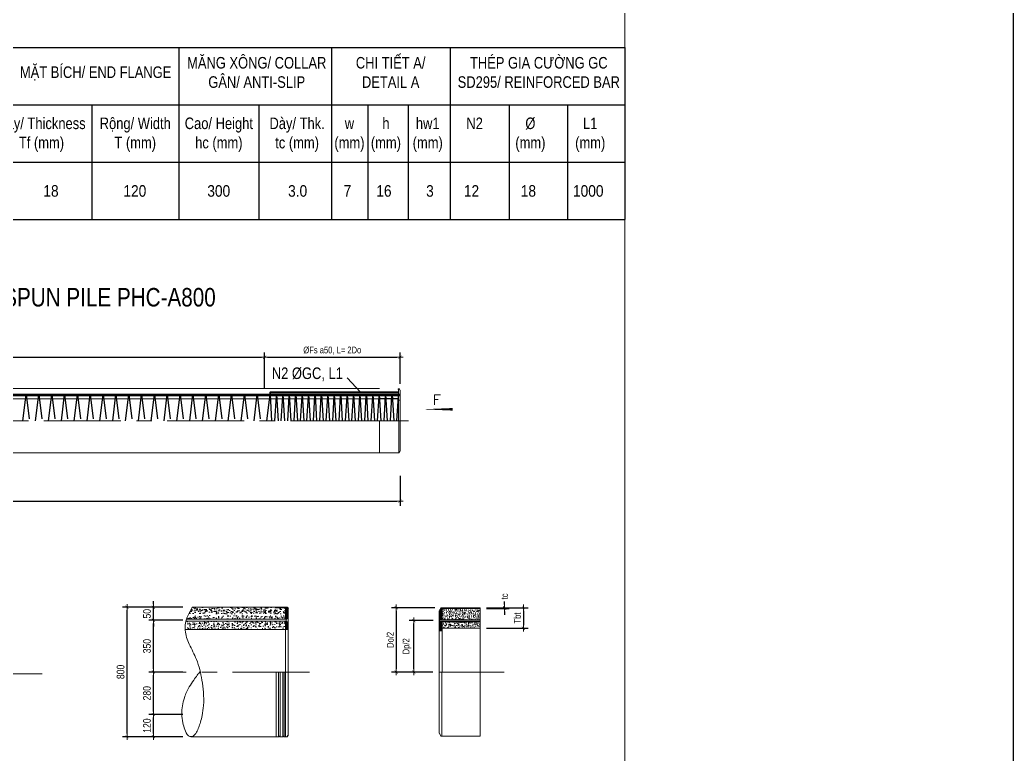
# Model space of a CAD drawing. Header units: millimetres. Extents: x -2123450 to -961021, y -260876 to 649159.
# Drawn here: x -1604211 to -1571989, y -114449 to -90644 of the extents above; entities that cross this region are included whole.
import ezdxf
from ezdxf.enums import TextEntityAlignment as Align

# ---------------------------------------------------------------- set-up
doc = ezdxf.new("R2010")
doc.units = ezdxf.units.MM
doc.header["$LTSCALE"] = 1000
doc.header["$MEASUREMENT"] = 0
doc.header["$PDMODE"] = 66
for name, pattern in [('CENTER2', [1.125, 0.75, -0.125, 0.125, -0.125]), ('CENTERX2', [4, 2.5, -0.5, 0.5, -0.5]), ('HIDDEN', [0.375, 0.25, -0.125]), ('HIDDEN2', [4.7625, 3.175, -1.5875])]:
    doc.linetypes.add(name, pattern=pattern)
doc.layers.get('0').update_dxf_attribs({"linetype": 'CONTINUOUS'})
doc.layers.get('DEFPOINTS').update_dxf_attribs({"linetype": 'CONTINUOUS'})
for name, color, linetype, lineweight in [('1.NET BAO-F', 3, 'CONTINUOUS', 20), ('9.NET MANH-F', 9, 'CONTINUOUS', 15), ('NDC_S_AXIS', 5, 'CENTER2', 15), ('NDC_S_BREAK-LINE', 1, 'CONTINUOUS', 15), ('NDC_S_CONTINUOUS', 3, 'CONTINUOUS', 20), ('NDC_S_DIM', 1, 'CONTINUOUS', 9), ('NDC_S_HATCH MATERIAL', 8, 'CONTINUOUS', 13), ('NDC_S_REBAR', 4, 'CONTINUOUS', 35), ('NDC_S_STIRRUP', 2, 'CONTINUOUS', 25), ('NDC_S_VN TEXT', 7, 'CONTINUOUS', 9), ('netmanh', 6, 'CONTINUOUS', 15), ('Thep', 1, 'CONTINUOUS', 30), ('Thep dai', 3, 'CONTINUOUS', 30)]:
    doc.layers.add(name, color=color, linetype=linetype, lineweight=lineweight)
doc.layers.add('NDC_S-COLUMN', color=3, linetype='CONTINUOUS')
doc.styles.add('NDC_ARIAL', font='arial.ttf', dxfattribs={"width": 0.8})
doc.styles.get("Standard").update_dxf_attribs({"font": 'romans.shx', "bigfont": 'vns.shx'})
doc.dimstyles.new('DIM', dxfattribs={"dimtxt": 0.03, "dimasz": 0.035, "dimexe": 0.03, "dimexo": 0.03, "dimgap": 0.005, "dimtad": 1, "dimdec": 0, "dimlfac": 10000, "dimzin": 0, "dimdsep": 46, "dimtxsty": 'NDC_ARIAL', "dimblk": 'DOTSMALL', "dimcen": 0.05, "dimclrd": 1, "dimclre": 1, "dimadec": 0, "dimazin": 0, "dimtfac": 1, "dimtdec": 0, "dimtofl": 0, "dimtmove": 0, "dimatfit": 3, "dimfxl": 0.03, "dimtolj": 1, "dimtzin": 0, "dimarcsym": 0})
doc.dimstyles.new('NDC_1-100', dxfattribs={"dimscale": 100, "dimtxt": 2.2, "dimasz": 1, "dimexe": 1.5, "dimexo": 2, "dimgap": 0.8, "dimtad": 1, "dimdec": 0, "dimdsep": 46, "dimtxsty": 'NDC_ARIAL', "dimblk": 'DIMMARK', "dimcen": 49999.938995, "dimdle": 1.5, "dimclrd": 1, "dimclre": 1, "dimclrt": 3, "dimadec": 0, "dimazin": 0, "dimtfac": 1, "dimtdec": 0, "dimtix": 1, "dimtmove": 2, "dimatfit": 3, "dimfxl": 1, "dimarcsym": 0})
doc.dimstyles.new('NDC_1-25(25)', dxfattribs={"dimscale": 100, "dimtxt": 2.5, "dimasz": 1, "dimexe": 1.5, "dimexo": 0, "dimgap": 0.8, "dimtad": 1, "dimdec": 0, "dimlfac": 0.25, "dimdsep": 46, "dimtxsty": 'NDC_ARIAL', "dimblk": 'DIMMARK', "dimcen": 49999.938995, "dimdle": 1.5, "dimclrd": 1, "dimclre": 1, "dimclrt": 3, "dimadec": 0, "dimazin": 0, "dimtfac": 1, "dimtdec": 0, "dimtix": 1, "dimtmove": 2, "dimatfit": 3, "dimfxl": 1, "dimarcsym": 0})
pattern_1 = [(50, (-1810031.6, -129672.44), (214.93242, -18.80415), [22.47432, -247.21747]), (355, (-1810031.6, -129672.44), (-41.57788, 225.40004), [17.97945, -197.77397]), (100.4514, (-1810013.7, -129674), (173.3547, 206.59575), [19.10023, -210.10252]), (46.1842, (-1810031.6, -129612.5), (319.80682, -49.59902), [33.71147, -370.8262]), (96.6356, (-1810004.95, -129616.65), (280.0787, 291.90176), [28.65034, -315.1537]), (351.1842, (-1810031.6, -129612.5), (280.0785, 291.902), [26.9692, -296.66096]), (21, (-1810001.64, -129627.5), (178.8677, -120.64778), [22.47432, -247.21747]), (326, (-1810001.64, -129627.5), (72.91127, 217.29667), [17.97945, -197.77397]), (71.4514, (-1809986.73, -129637.55), (251.77904, 96.6487), [19.10023, -210.10252]), (37.5, (-1810031.6, -129672.44), (3.643792, 99.754151), [0, -195.37671, 0, -200.77055, 0, -198.523116]), (7.5, (-1810031.6, -129672.44), (78.83077, 118.18844), [0, -114.46918, 0, -190.88185, 0, -75.66353]), (327.5, (-1810098.425, -129672.44), (159.963915, -6.758737), [0, -74.91438, 0, -233.73288, 0, -310.14555]), (317.5, (-1810128.39, -129672.44), (174.75613, 29.99721), [0, -97.3887, 0, -155.2226, 0, -220.24829])]
pattern_2 = [(45, (-3341113.17, 473006.825), (-49.7184456, 49.7184456), []), (45, (-3341096.6, 473006.825), (-49.7184456, 49.7184456), []), (45, (-3341080.026, 473006.825), (-49.7184456, 49.7184456), []), (45, (-3341063.45, 473006.825), (-49.7184456, 49.7184456), [])]

# ---------------------------------------------------------------- blocks, each defined once
blk = doc.blocks.new('DIMMARK')
at = {"layer": 'NDC_S_DIM', "color": 1}
blk.add_line((-1.5, 0), (1, 0), dxfattribs=at)
at = {"layer": 'NDC_S_DIM', "color": 2, "const_width": 0.15}
blk.add_lwpolyline([(-0.5, -0.5), (0.5, 0.5)], dxfattribs=at)
blk = doc.blocks.new('*D1308')
at = {"layer": 'DEFPOINTS', "color": 0, "transparency": 16777216}
for p in [(-1596274, -101582), (-1624212, -102402), (-1596274, -102402)]:
    blk.add_point(p, dxfattribs=at)
at = {"layer": 'NDC_S_DIM', "color": 1, "lineweight": -2, "transparency": 16777216}
for p, q in [((-1624212, -102202), (-1624212, -101432)), ((-1596274, -102202), (-1596274, -101432)), ((-1624112, -101582), (-1596374, -101582))]:
    blk.add_line(p, q, dxfattribs=at)
at = {"layer": 'NDC_S_DIM', "color": 1, "lineweight": -2, "transparency": 16777216, "xscale": 100, "yscale": 100, "zscale": 100, "rotation": 180}
blk.add_blockref('DIMMARK', (-1624212, -101582), dxfattribs=at)
at = {"layer": 'NDC_S_DIM', "color": 1, "lineweight": -2, "transparency": 16777216, "xscale": 100, "yscale": 100, "zscale": 100}
blk.add_blockref('DIMMARK', (-1596274, -101582), dxfattribs=at)
at = {"layer": 'NDC_S_DIM', "color": 3, "transparency": 16777216, "insert": (-1610243, -101384), "char_height": 220, "attachment_point": 5, "style": 'NDC_ARIAL'}
blk.add_mtext('ØFs a100', dxfattribs=at)
blk = doc.blocks.new('*D1309')
at = {"layer": 'DEFPOINTS', "color": 0, "transparency": 16777216}
for p in [(-1591878, -101582), (-1591878, -102648), (-1596274, -102792)]:
    blk.add_point(p, dxfattribs=at)
at = {"layer": 'NDC_S_DIM', "color": 1, "lineweight": -2, "transparency": 16777216}
for p, q in [((-1596274, -102592), (-1596274, -101432)), ((-1591878, -102448), (-1591878, -101432)), ((-1596174, -101582), (-1591978, -101582))]:
    blk.add_line(p, q, dxfattribs=at)
at = {"layer": 'NDC_S_DIM', "color": 1, "lineweight": -2, "transparency": 16777216, "xscale": 100, "yscale": 100, "zscale": 100, "rotation": 180}
blk.add_blockref('DIMMARK', (-1596274, -101582), dxfattribs=at)
at = {"layer": 'NDC_S_DIM', "color": 1, "lineweight": -2, "transparency": 16777216, "xscale": 100, "yscale": 100, "zscale": 100}
blk.add_blockref('DIMMARK', (-1591878, -101582), dxfattribs=at)
at = {"layer": 'NDC_S_DIM', "color": 3, "transparency": 16777216, "insert": (-1594076, -101367), "char_height": 220, "attachment_point": 5, "style": 'NDC_ARIAL'}
blk.add_mtext('ØFs a50, L= 2Do', dxfattribs=at)
blk = doc.blocks.new('*D1310')
at = {"layer": 'DEFPOINTS', "color": 0, "transparency": 16777216}
for p in [(-1628645, -105231), (-1591878, -105231), (-1591878, -106249)]:
    blk.add_point(p, dxfattribs=at)
at = {"layer": 'NDC_S_DIM', "color": 1, "lineweight": -2, "transparency": 16777216}
for p, q in [((-1628645, -105431), (-1628645, -106399)), ((-1591878, -105431), (-1591878, -106399)), ((-1628545, -106249), (-1591978, -106249))]:
    blk.add_line(p, q, dxfattribs=at)
at = {"layer": 'NDC_S_DIM', "color": 1, "lineweight": -2, "transparency": 16777216, "xscale": 100, "yscale": 100, "zscale": 100, "rotation": 180}
blk.add_blockref('DIMMARK', (-1628645, -106249), dxfattribs=at)
at = {"layer": 'NDC_S_DIM', "color": 1, "lineweight": -2, "transparency": 16777216, "xscale": 100, "yscale": 100, "zscale": 100}
blk.add_blockref('DIMMARK', (-1591878, -106249), dxfattribs=at)
at = {"layer": 'NDC_S_DIM', "color": 3, "transparency": 16777216, "insert": (-1610262, -106059), "char_height": 220, "attachment_point": 5, "style": 'NDC_ARIAL'}
blk.add_mtext('L ', dxfattribs=at)
blk = doc.blocks.new('daucocmangxong 3.0 khong be tong')
at = {"layer": 'NDC_S_AXIS', "linetype": 'CENTERX2'}
blk.add_line((0.093, 0.25), (-0.2262, 0.25), dxfattribs=at)
at = {"layer": 'NDC_S_CONTINUOUS'}
for p, q in [((-0.148, 0.497), (-0.148, 0.4535)), ((-0.155, 0.4565), (-0.16, 0.4565)), ((-0.155, 0.4435), (-0.16, 0.4435)), ((-0.148, 0.41), (-0.16, 0.41)), ((-0.155, 0.4565), (-0.155, 0.4545)), ((-0.155, 0.4545), (-0.148, 0.4545)), ((-0.155, 0.4455), (-0.155, 0.4435)), ((-0.155, 0.4455), (-0.148, 0.4455)), ((-0.148, 0.4465), (-0.148, 0.25)), ((-0.15, 0.25), (-0.15, 0)), ((0, 0.25), (0, 0)), ((-0.15, 0), (0, 0))]:
    blk.add_line(p, q, dxfattribs=at)
blk.add_lwpolyline([(-0.15, 0.002), (-0.15, 0), (-0.153, 0), (-0.159, 0.012), (-0.16, 0.012), (-0.16, 0.488), (-0.159, 0.488), (-0.153, 0.5), (-0.15, 0.5), (-0.15, 0.497)], dxfattribs=at)
at = {"layer": 'NDC_S_REBAR'}
for p, q in [((-0.156, 0.4535), (0, 0.4535)), ((-0.156, 0.4465), (0, 0.4465))]:
    blk.add_line(p, q, dxfattribs=at)
at = {"layer": 'NDC_S_STIRRUP'}
blk.add_line((-0.148, 0.42), (0, 0.42), dxfattribs=at)
at = {"layer": 'netmanh'}
blk.add_arc((-0.148, 0.497), 0.003, 270, 0, dxfattribs=at)
at = {"layer": 'Thep'}
blk.add_ellipse((-0.1575, 0.4501), major_axis=(0, 0.0055), ratio=0.363902, start_param=5.391025, end_param=10.293338, dxfattribs=at)
blk = doc.blocks.new('thep gia cuong')
at = {"layer": 'NDC_S_REBAR'}
blk.add_lwpolyline([(0, -0.014), (1, -0.014), (1, 0), (0, 0)], dxfattribs=at)
blk = doc.blocks.new('_DotSmall')
at = {"color": 0, "linetype": 'ByBlock', "lineweight": 9, "const_width": 0.5}
blk.add_lwpolyline([(-0.0625, 0, 1), (0.0625, 0, 1)], format="xyb", close=True, dxfattribs=at)
blk = doc.blocks.new('*D1280')
at = {"layer": 'DEFPOINTS', "color": 0, "transparency": 16777216}
for p in [(-1600735, -109684), (-1598921, -109684), (-1598921, -113884)]:
    blk.add_point(p, dxfattribs=at)
at = {"layer": 'NDC_S_DIM', "color": 1, "lineweight": -2, "transparency": 16777216}
for p, q in [((-1598921, -109684), (-1600885, -109684)), ((-1600735, -113784), (-1600735, -109784)), ((-1598921, -113884), (-1600885, -113884))]:
    blk.add_line(p, q, dxfattribs=at)
at = {"layer": 'NDC_S_DIM', "color": 1, "lineweight": -2, "transparency": 16777216, "xscale": 100, "yscale": 100, "zscale": 100}
for p, rotation in [((-1600735, -109684), 90), ((-1600735, -113884), 270)]:
    blk.add_blockref('DIMMARK', p, dxfattribs=dict(at, rotation=rotation))
at = {"layer": 'NDC_S_DIM', "color": 3, "lineweight": 100, "transparency": 16777216, "insert": (-1600943, -111784), "char_height": 250, "attachment_point": 5, "rotation": 90, "style": 'NDC_ARIAL'}
blk.add_mtext('800', dxfattribs=at)
blk = doc.blocks.new('*D1281')
at = {"layer": 'DEFPOINTS', "color": 0, "transparency": 16777216}
for p in [(-1599880, -113164), (-1598921, -113164), (-1598921, -113884)]:
    blk.add_point(p, dxfattribs=at)
at = {"layer": 'NDC_S_DIM', "color": 1, "lineweight": -2, "transparency": 16777216}
for p, q in [((-1598921, -113164), (-1600030, -113164)), ((-1599880, -113784), (-1599880, -113264)), ((-1598921, -113884), (-1600030, -113884))]:
    blk.add_line(p, q, dxfattribs=at)
at = {"layer": 'NDC_S_DIM', "color": 1, "lineweight": -2, "transparency": 16777216, "xscale": 100, "yscale": 100, "zscale": 100}
for p, rotation in [((-1599880, -113164), 90), ((-1599880, -113884), 270)]:
    blk.add_blockref('DIMMARK', p, dxfattribs=dict(at, rotation=rotation))
at = {"layer": 'NDC_S_DIM', "color": 3, "lineweight": 100, "transparency": 16777216, "insert": (-1600088, -113524), "char_height": 250, "attachment_point": 5, "rotation": 90, "style": 'NDC_ARIAL'}
blk.add_mtext('120', dxfattribs=at)
blk = doc.blocks.new('*D1282')
at = {"layer": 'DEFPOINTS', "color": 0, "transparency": 16777216}
for p in [(-1599880, -111787), (-1598921, -111787), (-1598921, -113164)]:
    blk.add_point(p, dxfattribs=at)
at = {"layer": 'NDC_S_DIM', "color": 1, "lineweight": -2, "transparency": 16777216}
for p, q in [((-1598921, -111787), (-1600030, -111787)), ((-1599880, -113064), (-1599880, -111887)), ((-1598921, -113164), (-1600030, -113164))]:
    blk.add_line(p, q, dxfattribs=at)
at = {"layer": 'NDC_S_DIM', "color": 1, "lineweight": -2, "transparency": 16777216, "xscale": 100, "yscale": 100, "zscale": 100}
for p, rotation in [((-1599880, -111787), 90), ((-1599880, -113164), 270)]:
    blk.add_blockref('DIMMARK', p, dxfattribs=dict(at, rotation=rotation))
at = {"layer": 'NDC_S_DIM', "color": 3, "lineweight": 100, "transparency": 16777216, "insert": (-1600088, -112475), "char_height": 250, "attachment_point": 5, "rotation": 90, "style": 'NDC_ARIAL'}
blk.add_mtext('280', dxfattribs=at)
blk = doc.blocks.new('*D1283')
at = {"layer": 'DEFPOINTS', "color": 0, "transparency": 16777216}
for p in [(-1599880, -110109), (-1598921, -110109), (-1598921, -111787)]:
    blk.add_point(p, dxfattribs=at)
at = {"layer": 'NDC_S-COLUMN', "color": 1, "lineweight": -2, "transparency": 16777216}
for p, q in [((-1598921, -110109), (-1600030, -110109)), ((-1599880, -111687), (-1599880, -110209)), ((-1598921, -111787), (-1600030, -111787))]:
    blk.add_line(p, q, dxfattribs=at)
at = {"layer": 'NDC_S-COLUMN', "color": 1, "lineweight": -2, "transparency": 16777216, "xscale": 100, "yscale": 100, "zscale": 100}
for p, rotation in [((-1599880, -110109), 90), ((-1599880, -111787), 270)]:
    blk.add_blockref('DIMMARK', p, dxfattribs=dict(at, rotation=rotation))
at = {"layer": 'NDC_S-COLUMN', "color": 3, "transparency": 16777216, "insert": (-1600088, -110948), "char_height": 250, "attachment_point": 5, "rotation": 90, "style": 'NDC_ARIAL'}
blk.add_mtext('350', dxfattribs=at)
blk = doc.blocks.new('*D1284')
at = {"layer": 'DEFPOINTS', "color": 0, "transparency": 16777216}
for p in [(-1599880, -109688), (-1598921, -109688), (-1598921, -110109)]:
    blk.add_point(p, dxfattribs=at)
at = {"layer": 'NDC_S-COLUMN', "color": 1, "lineweight": -2, "transparency": 16777216}
for p, q in [((-1599880, -109588), (-1599880, -109488)), ((-1598921, -109688), (-1600030, -109688)), ((-1599880, -110109), (-1599880, -109688)), ((-1598921, -110109), (-1600030, -110109)), ((-1599880, -110209), (-1599880, -110309))]:
    blk.add_line(p, q, dxfattribs=at)
at = {"layer": 'NDC_S-COLUMN', "color": 1, "lineweight": -2, "transparency": 16777216, "xscale": 100, "yscale": 100, "zscale": 100}
for p, rotation in [((-1599880, -109688), 270), ((-1599880, -110109), 90)]:
    blk.add_blockref('DIMMARK', p, dxfattribs=dict(at, rotation=rotation))
at = {"layer": 'NDC_S-COLUMN', "color": 3, "transparency": 16777216, "insert": (-1600088, -109898), "char_height": 250, "attachment_point": 5, "rotation": 90, "style": 'NDC_ARIAL'}
blk.add_mtext('50', dxfattribs=at)
blk = doc.blocks.new('*D1247')
at = {"layer": 'DEFPOINTS', "color": 0, "transparency": 16777216}
for p in [(-1590551, -109703), (-1592001, -111787), (-1590610, -111787)]:
    blk.add_point(p, dxfattribs=at)
at = {"layer": 'NDC_S_DIM', "color": 1, "lineweight": -2, "transparency": 16777216}
for p, q in [((-1590751, -109703), (-1592151, -109703)), ((-1592001, -109803), (-1592001, -111687)), ((-1590810, -111787), (-1592151, -111787))]:
    blk.add_line(p, q, dxfattribs=at)
at = {"layer": 'NDC_S_DIM', "color": 1, "lineweight": -2, "transparency": 16777216, "xscale": 100, "yscale": 100, "zscale": 100}
for p, rotation in [((-1592001, -109703), 90), ((-1592001, -111787), 270)]:
    blk.add_blockref('DIMMARK', p, dxfattribs=dict(at, rotation=rotation))
at = {"layer": 'NDC_S_DIM', "color": 3, "transparency": 16777216, "insert": (-1592195, -110745), "char_height": 220, "attachment_point": 5, "rotation": 90, "style": 'NDC_ARIAL'}
blk.add_mtext('Do/2', dxfattribs=at)
blk = doc.blocks.new('*D1248')
at = {"layer": 'DEFPOINTS', "color": 0, "transparency": 16777216}
for p in [(-1591429, -110119), (-1590606, -110119), (-1590610, -111787)]:
    blk.add_point(p, dxfattribs=at)
at = {"layer": 'NDC_S_DIM', "color": 1, "lineweight": -2, "transparency": 16777216}
for p, q in [((-1590806, -110119), (-1591579, -110119)), ((-1591429, -111687), (-1591429, -110219)), ((-1590810, -111787), (-1591579, -111787))]:
    blk.add_line(p, q, dxfattribs=at)
at = {"layer": 'NDC_S_DIM', "color": 1, "lineweight": -2, "transparency": 16777216, "xscale": 100, "yscale": 100, "zscale": 100}
for p, rotation in [((-1591429, -110119), 90), ((-1591429, -111787), 270)]:
    blk.add_blockref('DIMMARK', p, dxfattribs=dict(at, rotation=rotation))
at = {"layer": 'NDC_S_DIM', "color": 3, "transparency": 16777216, "insert": (-1591652, -110953), "char_height": 220, "attachment_point": 5, "rotation": 90, "style": 'NDC_ARIAL'}
blk.add_mtext('Dp/2', dxfattribs=at)
blk = doc.blocks.new('*D1249')
at = {"layer": 'DEFPOINTS', "color": 0, "transparency": 16777216}
for p in [(-1589276, -109703), (-1589276, -109728), (-1588487, -109728)]:
    blk.add_point(p, dxfattribs=at)
at = {"layer": 'NDC_S_DIM', "color": 1, "lineweight": -2, "transparency": 16777216}
for p, q in [((-1588487, -109603), (-1588487, -109503)), ((-1589076, -109703), (-1588337, -109703)), ((-1589076, -109728), (-1588337, -109728)), ((-1588487, -109703), (-1588487, -109728)), ((-1588487, -109828), (-1588487, -109928))]:
    blk.add_line(p, q, dxfattribs=at)
at = {"layer": 'NDC_S_DIM', "color": 1, "lineweight": -2, "transparency": 16777216, "xscale": 100, "yscale": 100, "zscale": 100}
for p, rotation in [((-1588487, -109703), 270), ((-1588487, -109728), 90)]:
    blk.add_blockref('DIMMARK', p, dxfattribs=dict(at, rotation=rotation))
at = {"layer": 'NDC_S_DIM', "color": 3, "transparency": 16777216, "insert": (-1588487, -109336), "char_height": 220, "attachment_point": 5, "rotation": 90, "style": 'NDC_ARIAL'}
blk.add_mtext('tc', dxfattribs=at)
blk = doc.blocks.new('*D1250')
at = {"layer": 'DEFPOINTS', "color": 0, "transparency": 16777216}
for p in [(-1589276, -109703), (-1589276, -110370), (-1587876, -110370)]:
    blk.add_point(p, dxfattribs=at)
at = {"layer": 'NDC_S_DIM', "color": 1, "lineweight": -2, "transparency": 16777216}
for p, q in [((-1589076, -109703), (-1587726, -109703)), ((-1587876, -109803), (-1587876, -110270)), ((-1589076, -110370), (-1587726, -110370))]:
    blk.add_line(p, q, dxfattribs=at)
at = {"layer": 'NDC_S_DIM', "color": 1, "lineweight": -2, "transparency": 16777216, "xscale": 100, "yscale": 100, "zscale": 100}
for p, rotation in [((-1587876, -109703), 90), ((-1587876, -110370), 270)]:
    blk.add_blockref('DIMMARK', p, dxfattribs=dict(at, rotation=rotation))
at = {"layer": 'NDC_S_DIM', "color": 3, "transparency": 16777216, "insert": (-1588068, -110037), "char_height": 220, "attachment_point": 5, "rotation": 90, "style": 'NDC_ARIAL'}
blk.add_mtext('Tbt', dxfattribs=at)
blk = doc.blocks.new('daucocmangxong 3.0')
at = {"layer": 'NDC_S_AXIS', "linetype": 'HIDDEN', "ltscale": 0.001}
blk.add_line((0.093, 0.25), (-0.2262, 0.25), dxfattribs=at)
at = {"layer": 'NDC_S_CONTINUOUS'}
for p, q in [((-0.148, 0.497), (-0.148, 0.4535)), ((0, 0.5), (0, 0)), ((-0.155, 0.4565), (-0.16, 0.4565)), ((-0.155, 0.4435), (-0.16, 0.4435)), ((-0.155, 0.4565), (-0.155, 0.4545)), ((-0.155, 0.4545), (-0.148, 0.4545)), ((-0.155, 0.4455), (-0.155, 0.4435)), ((-0.155, 0.4455), (-0.148, 0.4455)), ((-0.148, 0.4465), (-0.148, 0.25)), ((-0.148, 0.41), (-0.16, 0.41)), ((-0.148, 0.42), (0, 0.42)), ((-0.15, 0.25), (-0.15, 0)), ((-0.15, 0), (0, 0))]:
    blk.add_line(p, q, dxfattribs=at)
blk.add_lwpolyline([(-0.15, 0.002), (-0.15, 0), (-0.153, 0), (-0.159, 0.012), (-0.16, 0.012), (-0.16, 0.488), (-0.159, 0.488), (-0.153, 0.5), (-0.15, 0.5), (-0.15, 0.497)], dxfattribs=at)
blk.add_arc((-0.148, 0.497), 0.003, 270, 0, dxfattribs=at)
at = {"layer": 'Thep'}
for p, q in [((-0.156, 0.4535), (0, 0.4535)), ((-0.156, 0.4465), (0, 0.4465))]:
    blk.add_line(p, q, dxfattribs=at)
blk.add_ellipse((-0.1575, 0.45), major_axis=(0, 0.0055), ratio=0.363902, start_param=5.391025, end_param=10.293338, dxfattribs=at)

msp = doc.modelspace()

# ---------------------------------------------------------------- hatches: boundary and pattern name
at = {"layer": 'NDC_S_HATCH MATERIAL'}
h = msp.add_hatch(dxfattribs=at)
h.set_pattern_fill('AR-CONC', color=256, scale=29.965753, style=0)
h.set_pattern_definition(pattern_1)
edge = h.paths.add_edge_path()
edge.add_ellipse((-1595659.61, -109676.15), major_axis=(-38.51, 0), ratio=0.86455331, start_angle=50.284863, end_angle=129.715137, ccw=False)
edge.add_line((-1595684.22, -109701.76), (-1595767.11, -109701.76))
edge.add_ellipse((-1595791.72, -109676.15), major_axis=(-38.51, 0), ratio=0.86455331, start_angle=50.284863, end_angle=129.715137, ccw=False)
edge.add_line((-1595816.33, -109701.76), (-1595898.8, -109701.76))
edge.add_line((-1595898.8, -109701.76), (-1595898.8, -109689.09))
edge.add_line((-1595898.8, -109689.09), (-1598624.39, -109687.57))
edge.add_line((-1598624.39, -109687.57), (-1598736.44, -109898.85))
edge.add_line((-1598736.44, -109898.85), (-1595599.14, -109898.85))
edge.add_line((-1595599.14, -109898.85), (-1595599.14, -109734.56))
edge.add_line((-1595599.14, -109734.56), (-1595631.9, -109701.76))
edge.add_line((-1595631.9, -109701.76), (-1595635, -109701.76))
at = {"layer": 'NDC_S_HATCH MATERIAL', "ltscale": 10}
h = msp.add_hatch(dxfattribs=at)
h.set_pattern_fill('ANSI34', color=256, scale=59.931507, style=0)
h.set_pattern_definition([(45, (-1814119.493, -191491.42), (-31.783481, 31.783481), []), (45, (-1814108.9, -191491.42), (-31.783481, 31.783481), []), (45, (-1814098.304, -191491.42), (-31.783481, 31.783481), []), (45, (-1814087.71, -191491.42), (-31.783481, 31.783481), [])])
edge = h.paths.add_edge_path()
edge.add_line((-1595589.42, -109689.09), (-1595599.14, -109689.09))
edge.add_line((-1595599.14, -109689.09), (-1595638.46, -109689.09))
edge.add_ellipse((-1595659.61, -109671.16), major_axis=(29.62, 0), ratio=0.86455331, start_angle=224.427004, end_angle=315.572996, ccw=False)
edge.add_line((-1595680.77, -109689.09), (-1595770.57, -109689.09))
edge.add_ellipse((-1595791.72, -109671.16), major_axis=(29.62, 0), ratio=0.86455331, start_angle=224.427004, end_angle=315.572996, ccw=False)
edge.add_line((-1595812.88, -109689.09), (-1595898.8, -109689.09))
edge.add_line((-1595898.8, -109689.09), (-1595898.8, -109701.76))
edge.add_line((-1595898.8, -109701.76), (-1595816.33, -109701.76))
edge.add_ellipse((-1595791.72, -109676.15), major_axis=(-38.51, 0), ratio=0.86455331, start_angle=50.284863, end_angle=129.715137)
edge.add_line((-1595767.11, -109701.76), (-1595684.22, -109701.76))
edge.add_ellipse((-1595659.61, -109676.15), major_axis=(-38.51, 0), ratio=0.86455331, start_angle=50.284863, end_angle=129.715137)
edge.add_line((-1595635, -109701.76), (-1595599.14, -109701.76))
edge.add_line((-1595599.14, -109701.76), (-1595589.42, -109701.76))
edge.add_line((-1595589.42, -109701.76), (-1595589.42, -109689.09))
at = {"layer": 'NDC_S_HATCH MATERIAL'}
h = msp.add_hatch(dxfattribs=at)
h.set_pattern_fill('ANSI34', color=256, scale=93.75, style=0)
h.set_pattern_definition(pattern_2)
edge = h.paths.add_edge_path()
edge.add_line((-1595509.24, -109729.79), (-1595538.74, -109689.09))
edge.add_line((-1595538.74, -109689.09), (-1595589.42, -109689.09))
edge.add_line((-1595589.42, -109689.09), (-1595589.42, -109701.76))
edge.add_line((-1595589.42, -109701.76), (-1595599.14, -109701.76))
edge.add_line((-1595599.14, -109701.76), (-1595599.14, -110078.85))
edge.add_line((-1595599.14, -110078.85), (-1595569.56, -110078.85))
edge.add_ellipse((-1595532.8, -110081.32), major_axis=(37.73, 11.65), ratio=0.68026503, start_angle=60.57203, end_angle=150.57203, ccw=False)
edge.add_line((-1595521.16, -110053.24), (-1595509.24, -110053.24))
edge.add_line((-1595509.24, -110053.24), (-1595509.24, -109729.79))
h = msp.add_hatch(dxfattribs=at)
h.set_pattern_fill('ANSI32', color=256, scale=100)
h.set_pattern_definition([(45, (-9844.06, -369591.16), (-26.5165043, 26.5165043), []), (45, (-9826.38, -369591.16), (-26.5165043, 26.5165043), [])])
h.paths.add_polyline_path([(-1590609.74, -110065.44), (-1590568.07, -110065.44), (-1590509.74, -110066.59), (-1590509.74, -109728.36), (-1590526.41, -109728.36), (-1590526.41, -109703.36), (-1590551.41, -109703.36), (-1590609.74, -109820.03)])
h.paths.add_polyline_path([(-1590609.74, -110453.36), (-1590509.74, -110453.36), (-1590509.74, -110157.11), (-1590568.07, -110157.11), (-1590568.07, -110173.78), (-1590609.74, -110173.78)])
h = msp.add_hatch(dxfattribs=at)
h.set_pattern_fill('ANSI32', color=256, scale=50, angle=90)
h.set_pattern_definition([(135, (-9844.059, -369591.16), (-13.25825215, -13.25825215), []), (135, (-9844.059, -369582.322), (-13.25825215, -13.25825215), [])])
h.paths.add_polyline_path([(-1589276.41, -109703.36), (-1590526.41, -109703.36), (-1590526.41, -109728.36), (-1589276.41, -109728.36)])
h = msp.add_hatch(dxfattribs=at)
h.set_pattern_fill('AR-CONC', color=256, scale=20, angle=90)
h.set_pattern_definition([(140, (-9844.06, -369591.16), (12.550427, 143.4520365), [15, -165]), (85, (-9844.06, -369591.16), (-150.438427, -27.750267), [12, -132]), (190.451444, (-9843.01, -369579.2), (-137.887998, 115.701769), [12.748038, -140.228422]), (136.1842, (-9884.06, -369591.16), (33.103856, 213.448266), [22.5, -247.5]), (186.635635, (-9881.3, -369573.37), (-194.82372, 186.93239), [19.122068, -210.342752]), (81.184164, (-9884.06, -369591.16), (-194.82372, 186.93239), [18, -198]), (111, (-9874.06, -369571.16), (80.523778, 119.38141), [15, -165]), (56, (-9874.06, -369571.16), (-145.030009, 48.663066), [12, -132]), (161.451445, (-9867.35, -369561.21), (-64.50623, 168.044475), [12.748038, -140.228422]), (127.5, (-9844.06, -369591.16), (-66.5787708, 2.431971), [0, -130.4, 0, -134, 0, -132.5]), (97.5, (-9844.06, -369591.16), (-78.8823424, 52.6139075), [0, -76.4, 0, -127.4, 0, -50.5]), (57.5, (-9844.06, -369635.76), (4.5109743, 106.7644872), [0, -50, 0, -156, 0, -207]), (47.5, (-9844.06, -369655.76), (-20.0209965, 116.637234), [0, -65, 0, -103.6, 0, -147])])
h.paths.add_polyline_path([(-1590484.74, -109728.36, -0.41421356), (-1590509.74, -109753.36), (-1590509.74, -110090.86), (-1589276.41, -110090.86), (-1589276.41, -109728.36)])
h.paths.add_polyline_path([(-1589276.41, -110370.03), (-1589276.41, -110149.19), (-1590509.74, -110149.19), (-1590509.74, -110370.03)])
h = msp.add_hatch(dxfattribs=at)
h.set_pattern_fill('AR-CONC', color=256, scale=29.965753, style=0)
h.set_pattern_definition(pattern_1)
h.paths.add_polyline_path([(-1595599.14, -110138.78), (-1598803.94, -110138.78), (-1598850.53, -110408.34), (-1597224.84, -110408.34), (-1595599.14, -110408.34)])
h.paths.add_polyline_path([(-1598790.61, -110078.85), (-1595599.14, -110078.85), (-1595599.14, -109958.78), (-1598763.92, -109958.78)])
h = msp.add_hatch(dxfattribs=at)
h.set_pattern_fill('ANSI34', color=256, scale=93.75, style=0)
h.set_pattern_definition(pattern_2)
edge = h.paths.add_edge_path()
edge.add_line((-1595509.24, -110164.39), (-1595521.16, -110164.39))
edge.add_ellipse((-1595532.8, -110136.31), major_axis=(-37.73, 11.65), ratio=0.68026503, start_angle=29.42797, end_angle=119.42797, ccw=False)
edge.add_line((-1595569.76, -110138.78), (-1595599.14, -110138.78))
edge.add_line((-1595599.14, -110138.78), (-1595599.14, -110408.34))
edge.add_line((-1595599.14, -110408.34), (-1595509.24, -110408.34))
edge.add_line((-1595509.24, -110408.34), (-1595509.24, -110164.39))

# ---------------------------------------------------------------- linework, layer by layer
for p, q in [((-1637035.68, -91535.04), (-1584588.72, -91535.04)), ((-1599056.25, -91535.04), (-1599056.25, -97115.4)), ((-1594099.17, -91535.04), (-1594099.17, -97115.4)), ((-1590253.49, -91535.04), (-1590253.49, -97115.4)), ((-1590253.49, -91535.04), (-1590253.49, -97115.4)), ((-1584588.72, -91535.04), (-1584588.72, -97115.4)), ((-1637035.68, -93395.16), (-1584588.72, -93395.16)), ((-1601879.71, -93395.16), (-1601879.71, -97115.4)), ((-1596459.11, -93395.16), (-1596459.11, -97115.4)), ((-1592920.36, -93395.16), (-1592920.36, -97115.4)), ((-1591609.51, -93395.16), (-1591609.51, -97115.4)), ((-1588334.6, -93395.16), (-1588334.6, -97115.4)), ((-1586447.25, -93395.16), (-1586447.25, -97115.4)), ((-1629297.7, -95255.28), (-1584588.72, -95255.28)), ((-1655445.74, -97115.4), (-1584588.72, -97115.4)), ((-1637035.68, -97115.4), (-1584588.72, -97115.4))]:
    msp.add_line(p, q)
at = {"layer": '1.NET BAO-F', "ltscale": 10}
for p, q in [((-1595599.14, -109689.09), (-1598625.23, -109689.09)), ((-1595898.8, -109689.09), (-1595898.8, -109701.76)), ((-1595812.88, -109689.09), (-1595898.8, -109689.09)), ((-1595816.33, -109701.76), (-1595898.8, -109701.76)), ((-1595680.77, -109689.09), (-1595770.57, -109689.09)), ((-1595684.22, -109701.76), (-1595767.11, -109701.76)), ((-1595599.14, -109701.76), (-1595635, -109701.76)), ((-1595599.14, -109734.56), (-1595631.9, -109701.76)), ((-1595620.73, -109701.76), (-1595599.14, -109719.28)), ((-1595599.14, -109701.76), (-1595599.14, -110078.85)), ((-1595589.42, -109701.76), (-1595599.14, -109701.76)), ((-1595509.24, -109729.79), (-1595509.24, -113843.59)), ((-1595569.56, -110138.78), (-1598825.26, -110138.78)), ((-1595569.56, -110078.85), (-1598807.89, -110078.85)), ((-1595599.14, -110138.78), (-1595599.14, -113884.3)), ((-1595509.24, -110053.24), (-1595521.16, -110053.24)), ((-1595509.24, -110164.39), (-1595521.16, -110164.39)), ((-1595599.14, -110408.34), (-1598850.53, -110408.34)), ((-1595898.8, -113884.3), (-1595898.8, -111788.25)), ((-1595599.14, -113884.3), (-1595538.74, -113884.3))]:
    msp.add_line(p, q, dxfattribs=at)
at = {"layer": '1.NET BAO-F'}
for p, q in [((-1595599.14, -109689.09), (-1595538.74, -109689.09)), ((-1595589.42, -109701.76), (-1595589.42, -109689.09)), ((-1595569.56, -110078.85), (-1595569.56, -110138.78)), ((-1595599.14, -110408.34), (-1595509.24, -110408.34)), ((-1598665.42, -113884.3), (-1595812.88, -113884.3)), ((-1595770.57, -113884.3), (-1595680.77, -113884.3)), ((-1595638.46, -113884.3), (-1595599.14, -113884.3))]:
    msp.add_line(p, q, dxfattribs=at)
at = {"layer": '1.NET BAO-F', "ltscale": 10}
for centre, major_axis, ratio, start_param, end_param in [((-1595791.72, -109676.15), (-38.51, 0), 0.86455331, 0.87763642, 2.26395623), ((-1595791.72, -109671.16), (29.62, 0), 0.86455331, 3.91699015, 5.50778781), ((-1595659.61, -109676.15), (-38.51, 0), 0.86455331, 0.87763642, 2.26395623), ((-1595659.61, -109671.16), (29.62, 0), 0.86455331, 3.91699015, 5.50778781), ((-1595532.8, -110081.32), (37.73, 11.65), 0.68026503, 1.05718135, 2.62797768)]:
    msp.add_ellipse(centre, major_axis=major_axis, ratio=ratio, start_param=start_param, end_param=end_param, dxfattribs=at)
at = {"layer": '1.NET BAO-F', "ltscale": 10, "extrusion": (0, 0, -1)}
msp.add_ellipse((-1595532.8, -110136.31), major_axis=(-37.73, 11.65), ratio=0.68026503, start_param=4.198774, end_param=5.76957033, dxfattribs=at)
at = {"layer": '9.NET MANH-F', "ltscale": 10}
for p, q in [((-1595816.33, -113884.3), (-1595816.33, -111788.25)), ((-1595767.11, -113884.3), (-1595767.11, -111788.25)), ((-1595684.22, -113884.3), (-1595684.22, -111788.25)), ((-1595635, -113884.3), (-1595635, -111788.25))]:
    msp.add_line(p, q, dxfattribs=at)
at = {"layer": 'DEFPOINTS'}
msp.add_lwpolyline([(-1698138.72, -48018.96), (-1571988.72, -48018.96), (-1571988.72, -137118.96), (-1698138.72, -137118.96)], close=True, dxfattribs=at)
at = {"layer": 'NDC_S_AXIS', "linetype": 'CENTERX2'}
for p, q in [((-1592932.48, -103639.47), (-1627590.54, -103639.47)), ((-1594813.42, -111786.69), (-1598968.91, -111786.69)), ((-1603492.58, -111846.93), (-1608812.71, -111846.93))]:
    msp.add_line(p, q, dxfattribs=at)
at = {"layer": 'NDC_S_BREAK-LINE'}
msp.add_spline([(-1598624.39, -109687.57), (-1598839.5, -110203.97), (-1598849.95, -110435.26), (-1598714.94, -110883.5), (-1598483.56, -111379.67), (-1598304.67, -112049.55), (-1598257.84, -112439.95), (-1598253.69, -112875.24), (-1598298.92, -113196.16), (-1598353.84, -113416.86), (-1598406.61, -113578.95), (-1598480.33, -113738.05), (-1598538.18, -113817.13), (-1598580.46, -113852.95), (-1598629.35, -113877.34), (-1598654.22, -113882.68), (-1598736.46, -113851.7), (-1598862.99, -113648.53), (-1598924.04, -113429.24), (-1598956.81, -113151.48), (-1598871.75, -112621.25), (-1598714.47, -112266.69), (-1598569.09, -112048.79), (-1598457.33, -111889.58), (-1598360.82, -111772.98)], degree=3, dxfattribs=at)
at = {"layer": 'NDC_S_CONTINUOUS'}
for p, q in [((-1584588.72, -53837.68), (-1584588.72, -134568.96)), ((-1627978.18, -102597.81), (-1592544.84, -102597.81)), ((-1627978.18, -102931.14), (-1592544.84, -102931.14)), ((-1627978.18, -104681.14), (-1592544.84, -104681.14))]:
    msp.add_line(p, q, dxfattribs=at)
at = {"layer": 'NDC_S_HATCH MATERIAL', "color": 3}
for p, q in [((-1590526.41, -109703.36), (-1589276.41, -109703.36)), ((-1590526.41, -109728.36), (-1589276.41, -109728.36))]:
    msp.add_line(p, q, dxfattribs=at)
at = {"layer": 'NDC_S_HATCH MATERIAL'}
msp.add_lwpolyline([(-1590170.7, -103269.85, 83.33, 16.67, 0), (-1590963.53, -103269.85, 416.67, 0, 0), (-1591123.57, -103269.85, 0, 0, 0)], format="xyseb", dxfattribs=at)
at = {"layer": 'NDC_S_REBAR'}
for p, q in [((-1627978.18, -102791.56), (-1592544.84, -102791.56)), ((-1627978.18, -102820.72), (-1592544.84, -102820.72))]:
    msp.add_line(p, q, dxfattribs=at)
at = {"layer": 'NDC_S_STIRRUP'}
for p, q in [((-1604115.68, -103639.47), (-1604011.51, -102791.56)), ((-1603699.01, -103639.47), (-1603594.84, -102791.56)), ((-1603282.34, -103639.47), (-1603178.18, -102791.56)), ((-1602865.68, -103639.47), (-1602761.51, -102791.56)), ((-1602449.01, -103639.47), (-1602344.84, -102791.56)), ((-1602032.34, -103639.47), (-1601928.18, -102791.56)), ((-1601615.68, -103639.47), (-1601511.51, -102791.56)), ((-1601199.01, -103639.47), (-1601094.84, -102791.56)), ((-1600782.34, -103639.47), (-1600678.18, -102791.56)), ((-1600365.68, -103639.47), (-1600261.51, -102791.56)), ((-1599949.01, -103639.47), (-1599844.84, -102791.56)), ((-1599532.34, -103639.47), (-1599428.18, -102791.56)), ((-1599115.68, -103639.47), (-1599011.51, -102791.56)), ((-1598699.01, -103639.47), (-1598594.84, -102791.56)), ((-1598282.34, -103639.47), (-1598178.18, -102791.56)), ((-1597865.68, -103639.47), (-1597761.51, -102791.56)), ((-1597449.01, -103639.47), (-1597344.84, -102791.56)), ((-1597032.34, -103639.47), (-1596928.18, -102791.56)), ((-1596615.68, -103639.47), (-1596511.51, -102791.56)), ((-1596199.01, -103639.47), (-1596094.84, -102791.56)), ((-1596094.84, -102791.56), (-1596042.76, -103639.47)), ((-1595886.51, -102791.56), (-1595834.43, -103639.47)), ((-1595678.18, -102791.56), (-1595626.09, -103639.47)), ((-1595469.84, -102791.56), (-1595417.76, -103639.47)), ((-1595261.51, -102791.56), (-1595209.43, -103639.47)), ((-1595053.18, -102791.56), (-1595001.09, -103639.47)), ((-1594844.84, -102791.56), (-1594792.76, -103639.47)), ((-1594636.51, -102791.56), (-1594584.43, -103639.47)), ((-1594428.18, -102791.56), (-1594376.09, -103639.47)), ((-1594219.84, -102791.56), (-1594167.76, -103639.47)), ((-1594011.51, -102791.56), (-1593959.43, -103639.47)), ((-1593803.18, -102791.56), (-1593751.09, -103639.47)), ((-1593594.84, -102791.56), (-1593542.76, -103639.47)), ((-1593386.51, -102791.56), (-1593334.43, -103639.47)), ((-1593178.18, -102791.56), (-1593126.09, -103639.47)), ((-1592969.84, -102791.56), (-1592917.76, -103639.47)), ((-1592761.51, -102791.56), (-1592709.43, -103639.47)), ((-1592553.18, -102791.56), (-1592501.09, -103639.47)), ((-1592344.84, -102791.56), (-1592292.76, -103639.47)), ((-1592136.51, -102791.56), (-1592084.43, -103639.47))]:
    msp.add_line(p, q, dxfattribs=at)
at = {"layer": 'NDC_S_STIRRUP', "linetype": 'HIDDEN2', "ltscale": 0.25}
for p, q in [((-1604011.51, -102791.56), (-1603907.34, -103639.47)), ((-1603594.84, -102791.56), (-1603490.68, -103639.47)), ((-1603178.18, -102791.56), (-1603074.01, -103639.47)), ((-1602761.51, -102791.56), (-1602657.34, -103639.47)), ((-1602344.84, -102791.56), (-1602240.68, -103639.47)), ((-1601928.18, -102791.56), (-1601824.01, -103639.47)), ((-1601511.51, -102791.56), (-1601407.34, -103639.47)), ((-1601094.84, -102791.56), (-1600990.68, -103639.47)), ((-1600678.18, -102791.56), (-1600574.01, -103639.47)), ((-1600261.51, -102791.56), (-1600157.34, -103639.47)), ((-1599844.84, -102791.56), (-1599740.68, -103639.47)), ((-1599428.18, -102791.56), (-1599324.01, -103639.47)), ((-1599011.51, -102791.56), (-1598907.34, -103639.47)), ((-1598594.84, -102791.56), (-1598490.68, -103639.47)), ((-1598178.18, -102791.56), (-1598074.01, -103639.47)), ((-1597761.51, -102791.56), (-1597657.34, -103639.47)), ((-1597344.84, -102791.56), (-1597240.68, -103639.47)), ((-1596928.18, -102791.56), (-1596824.01, -103639.47)), ((-1596511.51, -102791.56), (-1596407.34, -103639.47)), ((-1595938.59, -103639.47), (-1595886.51, -102791.56)), ((-1595730.26, -103639.47), (-1595678.18, -102791.56)), ((-1595521.93, -103639.47), (-1595469.84, -102791.56)), ((-1595313.59, -103639.47), (-1595261.51, -102791.56)), ((-1595105.26, -103639.47), (-1595053.18, -102791.56)), ((-1594896.93, -103639.47), (-1594844.84, -102791.56)), ((-1594688.59, -103639.47), (-1594636.51, -102791.56)), ((-1594480.26, -103639.47), (-1594428.18, -102791.56)), ((-1594271.93, -103639.47), (-1594219.84, -102791.56)), ((-1594063.59, -103639.47), (-1594011.51, -102791.56)), ((-1593855.26, -103639.47), (-1593803.18, -102791.56)), ((-1593646.93, -103639.47), (-1593594.84, -102791.56)), ((-1593438.59, -103639.47), (-1593386.51, -102791.56)), ((-1593230.26, -103639.47), (-1593178.18, -102791.56)), ((-1593021.93, -103639.47), (-1592969.84, -102791.56)), ((-1592813.59, -103639.47), (-1592761.51, -102791.56)), ((-1592605.26, -103639.47), (-1592553.18, -102791.56)), ((-1592396.93, -103639.47), (-1592344.84, -102791.56)), ((-1592188.59, -103639.47), (-1592136.51, -102791.56)), ((-1591980.26, -103639.47), (-1591928.18, -102791.56))]:
    msp.add_line(p, q, dxfattribs=at)
at = {"layer": 'Thep dai', "ltscale": 10}
for p, q in [((-1595538.74, -109689.09), (-1595509.24, -109729.79)), ((-1595538.74, -113884.3), (-1595509.24, -113843.59))]:
    msp.add_line(p, q, dxfattribs=at)
for centre in [(-1595791.72, -113902.22), (-1595659.61, -113902.22)]:
    msp.add_ellipse(centre, major_axis=(29.62, 0), ratio=0.86455331, start_param=0.7753975, end_param=2.36619516, dxfattribs=at)

# ---------------------------------------------------------------- block references
at = {"layer": 'NDC_S_HATCH MATERIAL'}
for name, p, xscale, yscale, zscale in [('thep gia cuong', (-1591928.18, -102718.71), -4166.666667932241, 4166.666667932241, 4166.666667932241), ('daucocmangxong 3.0 khong be tong', (-1592544.84, -104681.14), -4166.666667932241, 4166.666667932241, 4166.666667932241), ('daucocmangxong 3.0', (-1589276.41, -113870.03), 8333.333335864481, 8333.333335864481, 8333.333335864481)]:
    msp.add_blockref(name, p, dxfattribs=dict(at, xscale=xscale, yscale=yscale, zscale=zscale))

# ---------------------------------------------------------------- texts
at = {"layer": 'NDC_S_VN TEXT', "style": 'NDC_ARIAL', "width": 0.85}
for s, p in [('18', (-1603201.48, -96377.31)), ('120', (-1600481.27, -96377.31)), ('300', (-1597759.47, -96377.31)), ('3.0', (-1595200.2, -96377.31)), ('7', (-1593583.99, -96377.31)), ('16', (-1592400.21, -96377.31)), ('3', (-1590907.84, -96377.31)), ('12', (-1589560.41, -96377.31)), ('18', (-1587714.14, -96377.31)), ('1000', (-1585772.33, -96377.31))]:
    msp.add_text(s, height=375, dxfattribs=at).set_placement(p, align=Align.CENTER)
at = {"layer": 'NDC_S_VN TEXT', "lineweight": 100, "style": 'NDC_ARIAL', "width": 0.8}
msp.add_text('CỌC BÊ TÔNG LY TÂM ỨNG SUẤT TRƯỚC/ CONCRETE SPUN PILE PHC-A800', height=600, dxfattribs=at).set_placement((-1610340.68, -99936.03), align=Align.CENTER)
at = {"layer": 'NDC_S_VN TEXT'}
msp.add_text('F', height=333.33, dxfattribs=at).set_placement((-1590812.59, -103129.97))
at = {"layer": 'NDC_S_VN TEXT', "char_height": 375, "attachment_point": 2, "style": 'NDC_ARIAL'}
for s, width, insert in [('MĂNG XÔNG/ COLLAR\\PGÂN/ ANTI-SLIP', 5400.8432, (-1596527, -91847.17)), ('CHI TIẾT A/ DETAIL A', 2940.998, (-1592182.13, -91847.17)), ('THÉP GIA CƯỜNG GC SD295/ REINFORCED BAR', 5856.9136, (-1587376.96, -91847.17)), ('MẶT BÍCH/ END FLANGE', 5725.6224, (-1601754.03, -92152.23)), ('Dày/ Thickness Tf (mm)', 3146.0894, (-1603509.95, -93810.17)), ('Rộng/ Width\\PT (mm)', 2739.5929, (-1600467.6, -93810.17)), ('Cao/ Height\\Phc (mm)', 2401.6107, (-1597756.03, -93810.17)), ('Dày/ Thk.\\Ptc (mm)', 2300.003, (-1595217.21, -93810.17)), ('w\\P(mm)', 0.1346, (-1593519.62, -93810.17)), ('h\\P(mm)', 704.2382, (-1592335.84, -93810.17)), ('hw1\\P(mm)', 0.1346, (-1590979.81, -93810.17)), ('N2', 0.1346, (-1589459.73, -93810.17)), ('\\A1;Ø{\\A0;\\P(mm)}', 0.1346, (-1587649.76, -93810.17)), ('L1\\P(mm)', 0.1346, (-1585707.95, -93810.17))]:
    msp.add_mtext_dynamic_manual_height_columns(s, width=width, gutter_width=0.37, heights=[0], dxfattribs=dict(at, insert=insert))
at = {"layer": 'NDC_S_VN TEXT', "insert": (-1593731.97, -101913.09), "char_height": 375, "attachment_point": 3, "style": 'NDC_ARIAL'}
msp.add_mtext('\\A1;N2 ØGC, L1', dxfattribs=at)

# ---------------------------------------------------------------- dimensions: what is measured, and where the dimension line sits
at = {"layer": 'NDC_S-COLUMN'}
for base, p1, p2, text, picture, middle in [((-1599880.42, -109687.57), (-1598920.83, -110108.82), (-1598920.83, -109687.57), '50', '*D1284', (-1600088.07, -109898.19)), ((-1599880.42, -110108.82), (-1598920.83, -111786.69), (-1598920.83, -110108.82), '350', '*D1283', (-1600088.15, -110947.76))]:
    dim = msp.add_linear_dim(base=base, p1=p1, p2=p2, angle=90, text=text, dimstyle='NDC_1-25(25)', dxfattribs=at)
    dim.commit()
    dim.dimension.update_dxf_attribs({"geometry": picture, "text_midpoint": middle})
at = {"layer": 'NDC_S_DIM'}
for base, p1, p2, text, picture, middle in [((-1591878.18, -101582.36), (-1596274.13, -102791.56), (-1591878.18, -102647.81), 'ØFs a50, L= 2Do', '*D1309', (-1594076.16, -101366.55)), ((-1596274.13, -101582.36), (-1624212.45, -102401.9), (-1596274.13, -102401.9), 'ØFs a100', '*D1308', (-1610243.29, -101383.89)), ((-1591878.18, -106249.15), (-1628644.84, -105231.14), (-1591878.18, -105231.14), 'L ', '*D1310', (-1610261.51, -106059.15))]:
    dim = msp.add_linear_dim(base=base, p1=p1, p2=p2, text=text, dimstyle='NDC_1-100', dxfattribs=at)
    dim.commit()
    dim.dimension.update_dxf_attribs({"geometry": picture, "text_midpoint": middle})
dim = msp.add_linear_dim(base=(-1588487.33, -109728.36), p1=(-1589276.41, -109703.36), p2=(-1589276.41, -109728.36), angle=90, text='tc', dimstyle='NDC_1-100', dxfattribs=at)
dim.commit()
dim.dimension.update_dxf_attribs({"geometry": '*D1249', "text_midpoint": (-1588487.33, -109336.27), "dimtype": 160})
at = {"layer": 'NDC_S_DIM', "lineweight": 100}
for base, p1, p2, text, picture, middle in [((-1600735.42, -109684.3), (-1598920.83, -113884.3), (-1598920.83, -109684.3), '800', '*D1280', (-1600943.07, -111784.3)), ((-1599880.42, -111786.69), (-1598920.83, -113164.3), (-1598920.83, -111786.69), '280', '*D1282', (-1600088.07, -112475.49)), ((-1599880.42, -113164.3), (-1598920.83, -113884.3), (-1598920.83, -113164.3), '120', '*D1281', (-1600088.07, -113524.3))]:
    dim = msp.add_linear_dim(base=base, p1=p1, p2=p2, angle=90, text=text, dimstyle='NDC_1-25(25)', dxfattribs=at)
    dim.commit()
    dim.dimension.update_dxf_attribs({"geometry": picture, "text_midpoint": middle})
at = {"layer": 'NDC_S_DIM'}
for base, p1, p2, text, picture, middle in [((-1592001.45, -111786.69), (-1590551.41, -109703.36), (-1590609.74, -111786.69), 'Do/2', '*D1247', (-1592195.2, -110745.03)), ((-1587876.01, -110370.03), (-1589276.41, -109703.36), (-1589276.41, -110370.03), 'Tbt', '*D1250', (-1588067.81, -110036.69)), ((-1591429.41, -110119.18), (-1590609.74, -111786.69), (-1590605.8, -110119.18), 'Dp/2', '*D1248', (-1591651.83, -110952.93))]:
    dim = msp.add_linear_dim(base=base, p1=p1, p2=p2, angle=90, text=text, dimstyle='NDC_1-100', dxfattribs=at)
    dim.commit()
    dim.dimension.update_dxf_attribs({"geometry": picture, "text_midpoint": middle})

# ---------------------------------------------------------------- leaders
at = {"layer": 'NDC_S_VN TEXT', "annotation_type": 0, "has_hookline": 1, "hookline_direction": 1, "text_width": 2197}
msp.add_leader([(-1593157.29, -102718.71), (-1593591.76, -102254.52), (-1593591.8, -102254.52)], dimstyle='DIM', override={"dimgap": 0.005, "dimtad": 0}, dxfattribs=at)

doc.saveas('drawing.dxf')
